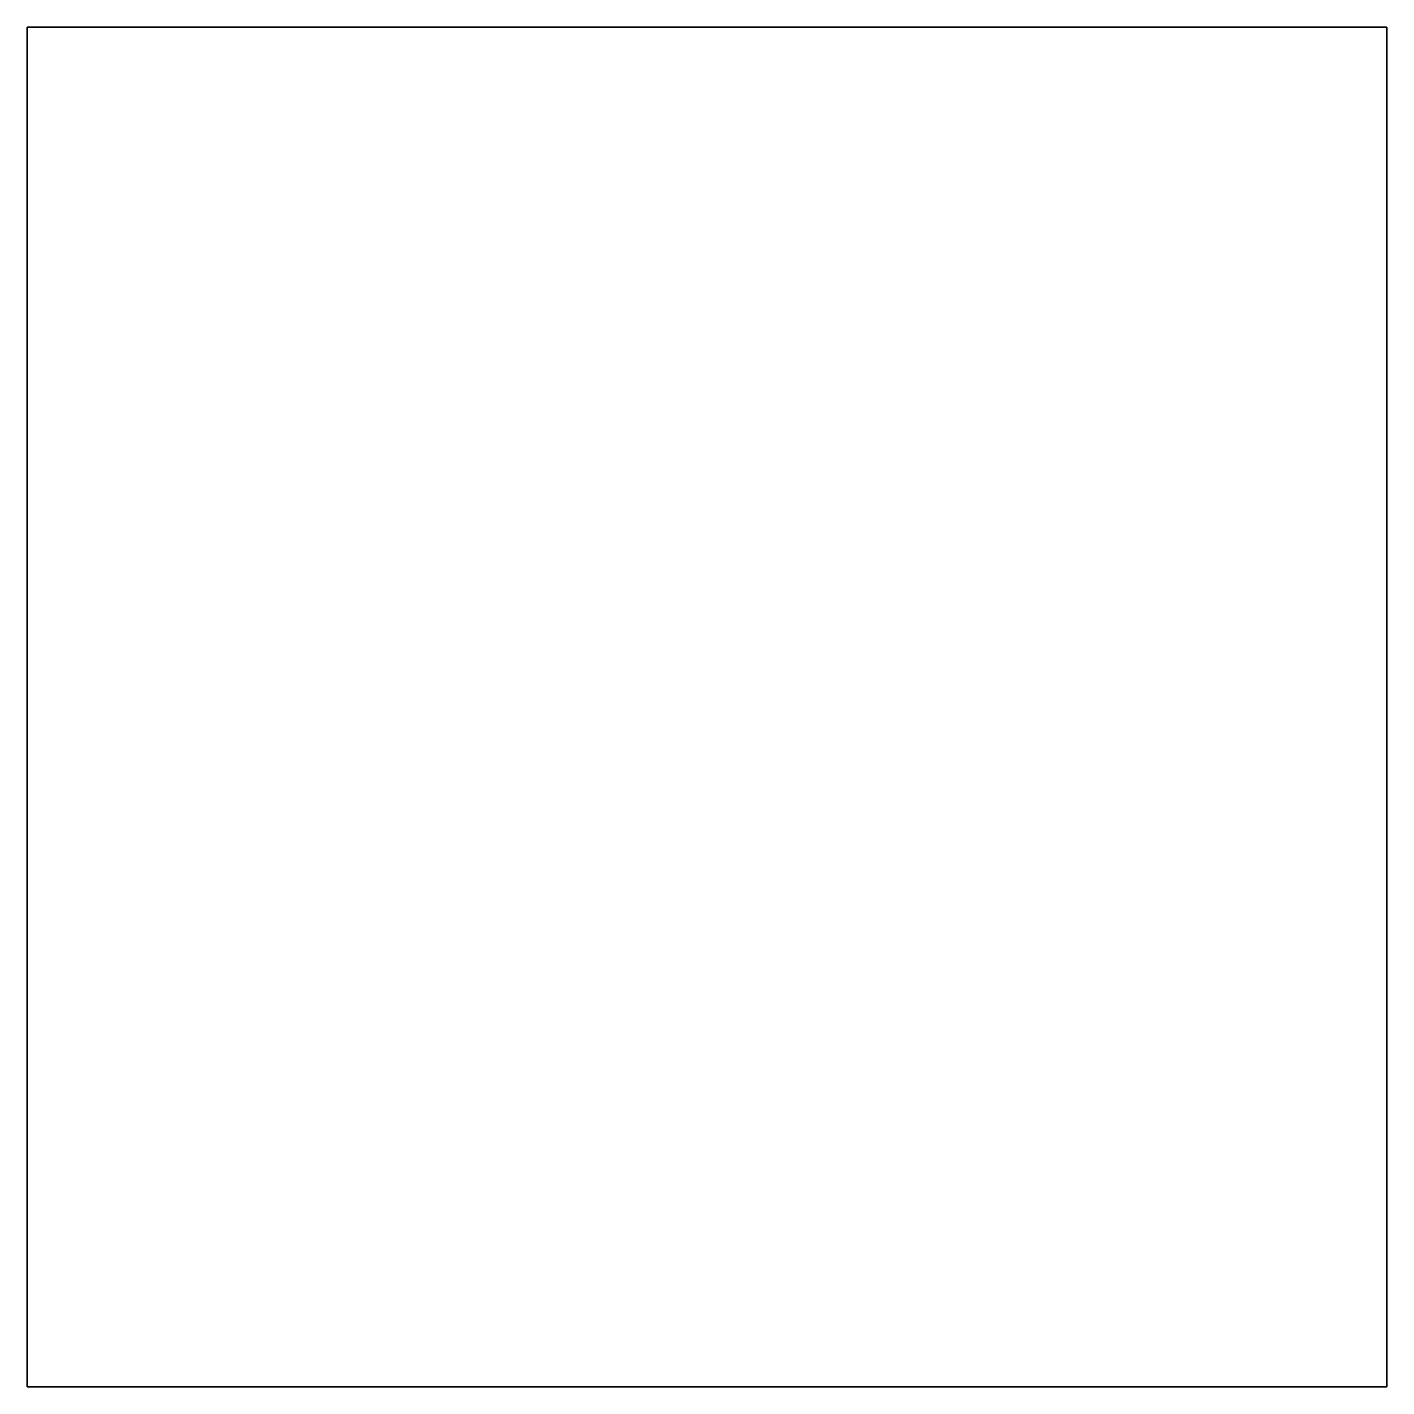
# Model space of a CAD drawing. Header units: millimetres. Extents: x -2.3 to 2.3, y -9.1 to 13.5.
# Drawn here: x -1 to 0, y 12.49 to 13.49 of the extents above; entities that cross this region are included whole.
import ezdxf

# ---------------------------------------------------------------- set-up
doc = ezdxf.new("R2010")
doc.units = ezdxf.units.MM

msp = doc.modelspace()

# ---------------------------------------------------------------- linework, layer by layer
for points in [[(-3.519518660885512e-15, 13.49, 1), (-3.519518660885512e-15, 13.49), (-1.000000000000004, 13.49), (-1.000000000000004, 13.49, 1)], [(-1.000000000000004, 13.49, 1), (-1.000000000000004, 13.49), (-1.000000000000004, 12.49), (-1.000000000000004, 12.49, 1)], [(-1.000000000000004, 12.49), (-1.000000000000004, 13.49), (-3.519518660885512e-15, 13.49), (-3.64197929626775e-15, 12.49)], [(-3.64197929626775e-15, 12.49, 1), (-3.519518660885512e-15, 13.49, 1), (-1.000000000000004, 13.49, 1), (-1.000000000000004, 12.49, 1)], [(-3.64197929626775e-15, 12.49), (-3.519518660885512e-15, 13.49), (-3.519518660885512e-15, 13.49, 1), (-3.64197929626775e-15, 12.49, 1)], [(-1.000000000000004, 12.49, 1), (-1.000000000000004, 12.49), (-3.64197929626775e-15, 12.49), (-3.64197929626775e-15, 12.49, 1)]]:
    msp.add_3dface(points)

doc.saveas('drawing.dxf')
